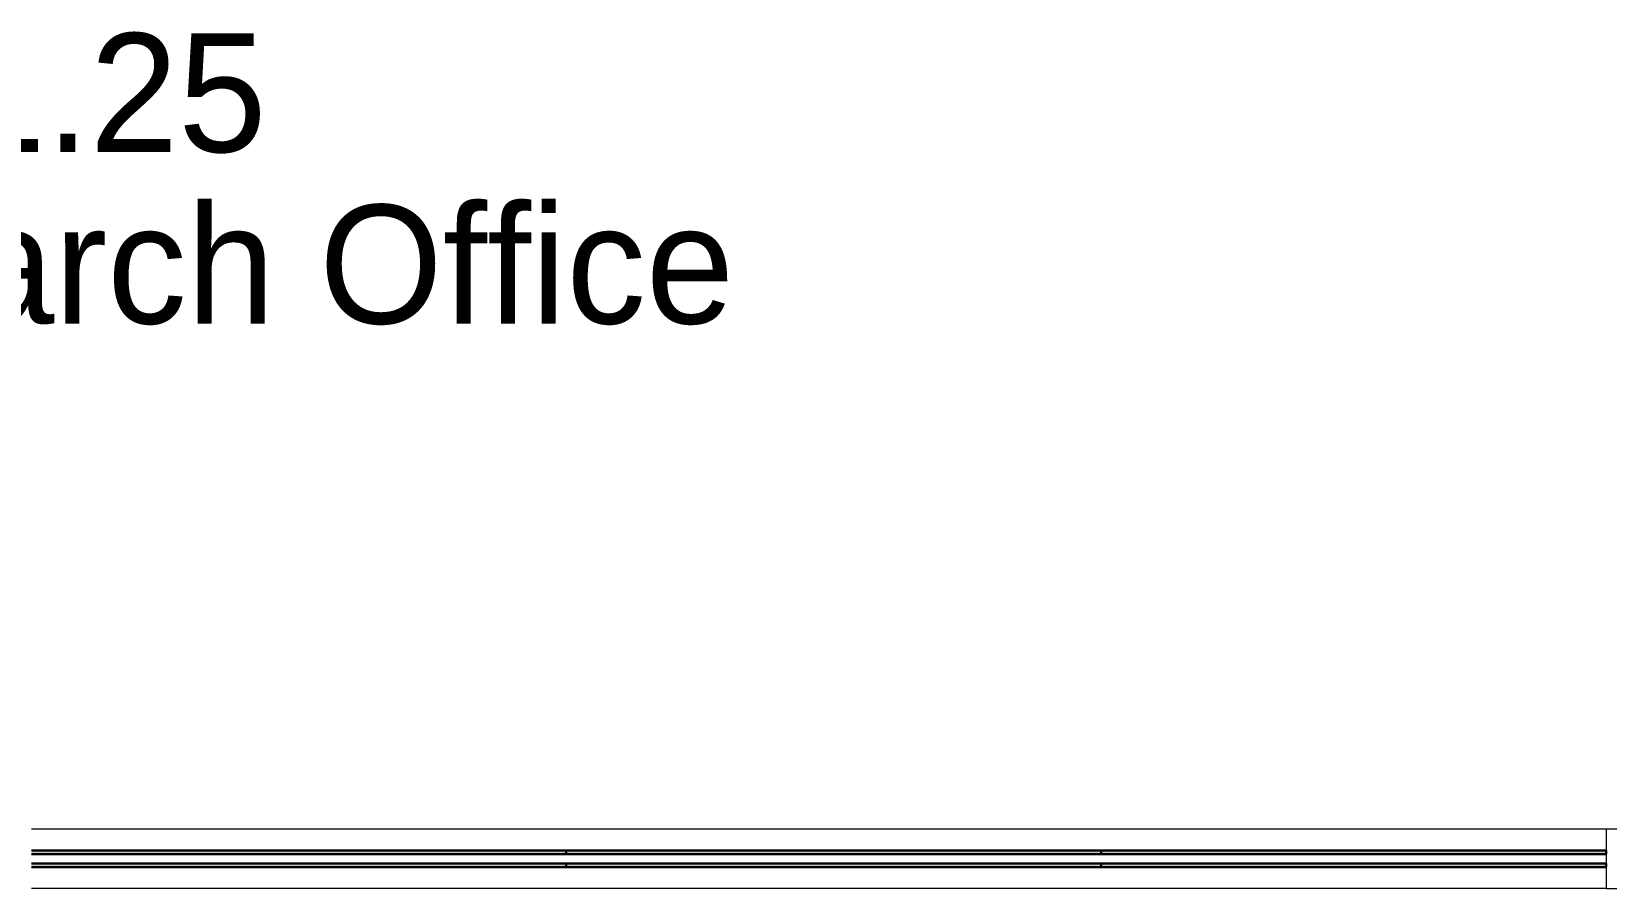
# Model space of a CAD drawing. Header units: millimetres. Extents: x 155920 to 295199, y -4084 to 97293.
# Drawn here: x 193572 to 196223, y 28407 to 29851 of the extents above; entities that cross this region are included whole.
import ezdxf

# ---------------------------------------------------------------- set-up
doc = ezdxf.new("R2010")
doc.units = ezdxf.units.MM
doc.header["$MEASUREMENT"] = 0
for name, color, linetype, lineweight in [('A-AREA-IDEN', 7, 'CONTINUOUS', 9), ('A-GLAZ-CURT', 7, 'CONTINUOUS', 9), ('A-GLAZ-CWMG', 7, 'CONTINUOUS', 9)]:
    doc.layers.add(name, color=color, linetype=linetype, lineweight=lineweight)
doc.styles.add('Century Gothic', font='GOTHIC.TTF', dxfattribs={"height": 200})

msp = doc.modelspace()

# ---------------------------------------------------------------- hatches: boundary and pattern name
at = {"layer": 'A-GLAZ-CURT'}
h = msp.add_hatch(color=256, dxfattribs=at)
h.paths.add_polyline_path([(194472.2, 28443.3), (194472.2, 28449.3), (193572.2, 28449.3), (193572.2, 28443.3)], flags=0)
h.paths.add_polyline_path([(194472.2, 28465.3), (194472.2, 28471.3), (193572.2, 28471.3), (193572.2, 28465.3)], flags=0)
h = msp.add_hatch(color=256, dxfattribs=at)
h.paths.add_polyline_path([(195372.2, 28443.3), (195372.2, 28449.3), (194472.2, 28449.3), (194472.2, 28443.3)], flags=0)
h.paths.add_polyline_path([(195372.2, 28465.3), (195372.2, 28471.3), (194472.2, 28471.3), (194472.2, 28465.3)], flags=0)
h = msp.add_hatch(color=256, dxfattribs=at)
h.paths.add_polyline_path([(196222.2, 28443.3), (196222.2, 28449.3), (195372.2, 28449.3), (195372.2, 28443.3), (195875.9, 28443.3)], flags=0)
h.paths.add_polyline_path([(196222.2, 28465.3), (196222.2, 28471.3), (195372.2, 28471.3), (195372.2, 28465.3), (195875.9, 28465.3)], flags=0)

# ---------------------------------------------------------------- linework, layer by layer
at = {"layer": 'A-GLAZ-CURT', "lineweight": 30}
for p, q in [((194472.2, 28471.3), (193572.2, 28471.3)), ((194472.2, 28465.3), (194472.2, 28471.3)), ((195372.2, 28471.3), (194472.2, 28471.3)), ((194472.2, 28471.3), (194472.2, 28465.3)), ((195372.2, 28465.3), (195372.2, 28471.3)), ((196222.2, 28471.3), (195372.2, 28471.3)), ((195372.2, 28471.3), (195372.2, 28465.3)), ((196222.2, 28465.3), (196222.2, 28471.3)), ((193572.2, 28465.3), (194472.2, 28465.3)), ((194472.2, 28449.3), (193572.2, 28449.3)), ((193572.2, 28443.3), (194472.2, 28443.3)), ((194472.2, 28465.3), (195372.2, 28465.3)), ((194472.2, 28443.3), (194472.2, 28449.3)), ((195372.2, 28449.3), (194472.2, 28449.3)), ((194472.2, 28449.3), (194472.2, 28443.3)), ((194472.2, 28443.3), (195372.2, 28443.3)), ((195372.2, 28465.3), (196222.2, 28465.3)), ((195372.2, 28443.3), (195372.2, 28449.3)), ((196222.2, 28449.3), (195372.2, 28449.3)), ((195372.2, 28449.3), (195372.2, 28443.3)), ((195372.2, 28443.3), (196222.2, 28443.3)), ((196222.2, 28443.3), (196222.2, 28449.3))]:
    msp.add_line(p, q, dxfattribs=at)
at = {"layer": 'A-GLAZ-CWMG'}
for p, q in [((194472.2, 28507.3), (193572.2, 28507.3)), ((195372.2, 28507.3), (194472.2, 28507.3)), ((196222.2, 28507.3), (195372.2, 28507.3)), ((194472.2, 28407.3), (193572.2, 28407.3)), ((195372.2, 28407.3), (194472.2, 28407.3)), ((196222.2, 28407.3), (195372.2, 28407.3))]:
    msp.add_line(p, q, dxfattribs=at)
at = {"layer": 'A-GLAZ-CWMG', "lineweight": 20, "extrusion": (0, 0, -1)}
for p, q in [((196272.2, 28507.3), (196222.2, 28507.3)), ((196222.2, 28507.3), (196222.2, 28407.3)), ((196222.2, 28407.3), (196272.2, 28407.3))]:
    msp.add_line(p, q, dxfattribs=at)

# ---------------------------------------------------------------- texts
at = {"layer": 'A-AREA-IDEN', "style": 'Century Gothic'}
for s, p in [('1.25', (193447.3, 29647.7)), ('8P Research Office', (192436, 29358.7))]:
    msp.add_text(s, height=200, dxfattribs=at).set_placement(p)

doc.saveas('drawing.dxf')
